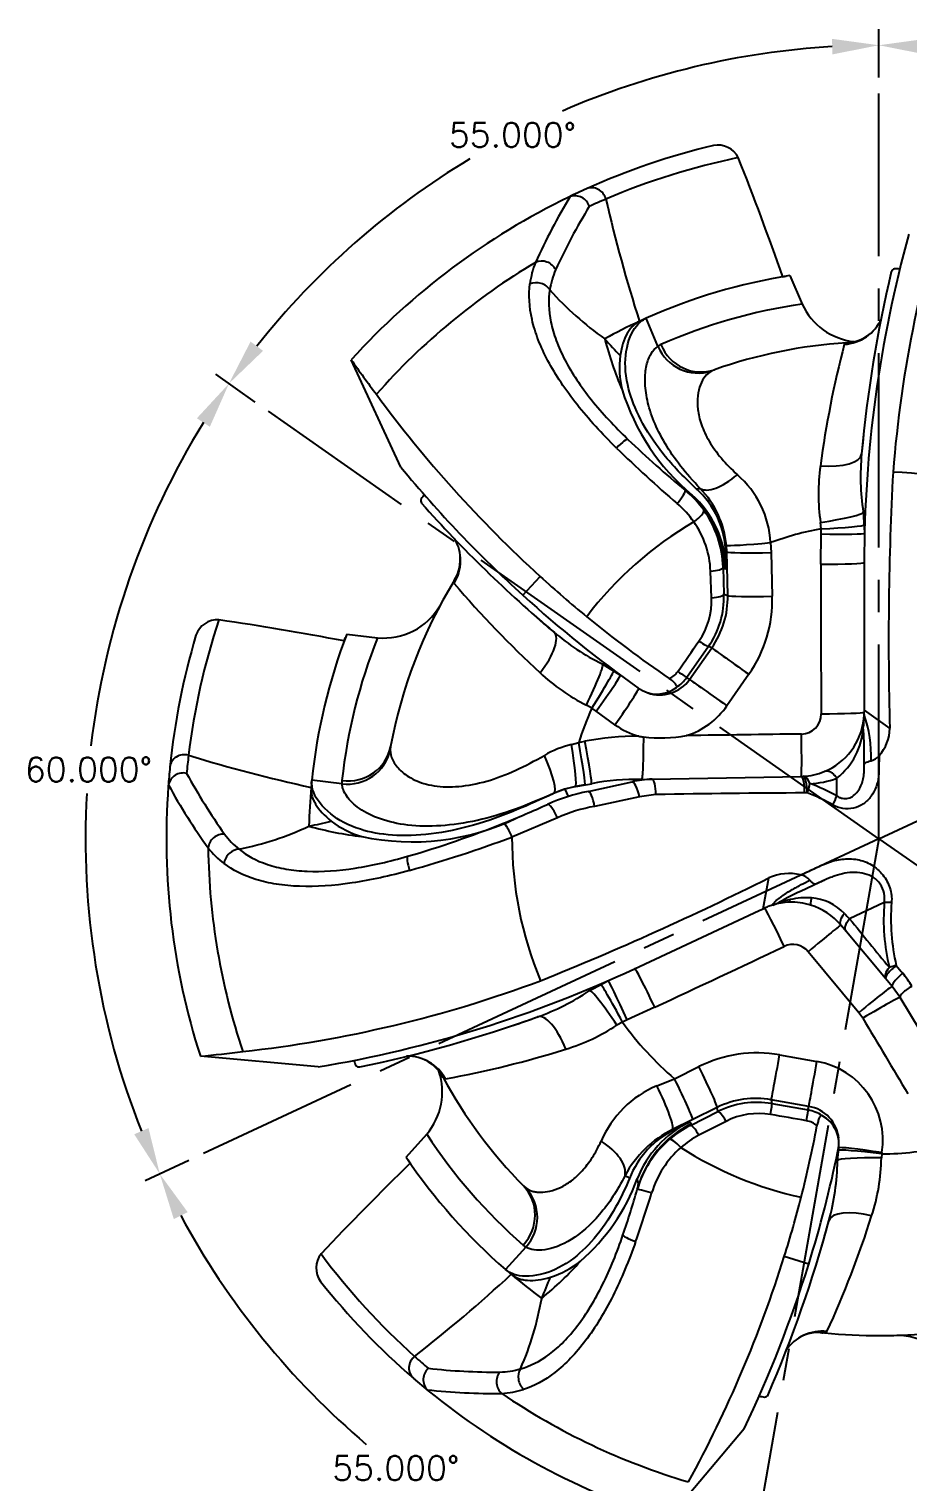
# Model space of a CAD drawing. Header units: inches. Extents: x -34 to 55.4, y 0 to 22.
# Drawn here: x 25.87 to 29.26, y 3.1 to 8.71 of the extents above; entities that cross this region are included whole.
import ezdxf

# ---------------------------------------------------------------- set-up
doc = ezdxf.new("R2010")
doc.units = ezdxf.units.IN
doc.header["$MEASUREMENT"] = 0
doc.header["$PDMODE"] = 35
doc.linetypes.add('CENTER2', pattern=[1.125, 0.75, -0.125, 0.125, -0.125])
doc.layers.get('Defpoints').update_dxf_attribs({"color": 10})
doc.layers.add('CLine', color=5, linetype='CENTER2')
doc.layers.add('Dims', color=4, linetype='Continuous')
doc.styles.add('RomanS', font='romans')
doc.dimstyles.new('Copy of Standard', dxfattribs={"dimtxt": 0.094, "dimasz": 0.18, "dimexe": 0.0625, "dimexo": 0.0625, "dimgap": 0.045, "dimtad": 0, "dimtih": 1, "dimtoh": 1, "dimdec": 4, "dimzin": 4, "dimdsep": 46, "dimtxsty": 'RomanS', "dimcen": 0.09, "dimadec": 3, "dimazin": 1, "dimtfac": 1, "dimtdec": 4, "dimtofl": 0, "dimtmove": 0, "dimatfit": 1, "dimfxl": 1, "dimtolj": 1, "dimtzin": 0, "dimarcsym": 0})

# ---------------------------------------------------------------- blocks, each defined once
blk = doc.blocks.new('*D35')
at = {"layer": 'Defpoints', "color": 0, "transparency": 16777216}
for p in [(28.1858, 8.4897), (29.1496, 8.4584), (26.7927, 7.2315), (29.1496, 5.5813), (29.1496, 5.5813)]:
    blk.add_point(p, dxfattribs=at)
at = {"layer": 'Dims', "color": 0, "lineweight": -2, "transparency": 16777216}
for p, q in [((29.1496, 8.5209), (29.1496, 8.7077)), ((26.7415, 7.2674), (26.5885, 7.3745))]:
    blk.add_line(p, q, dxfattribs=at)
for start, end in [(93.3665, 113.5033), (121.0204, 141.6335)]:
    blk.add_arc((29.1496, 5.5813), 3.064, start, end, dxfattribs=at)
at = {"layer": 'Dims', "color": 0, "transparency": 16777216}
for points in [[(28.9688, 8.6699), (28.9705, 8.6099), (29.1496, 8.6452)], [(26.7713, 7.4651), (26.7232, 7.5009), (26.6397, 7.3387)]]:
    blk.add_solid(points, dxfattribs=at)
at = {"layer": 'Dims', "color": 0, "transparency": 16777216, "insert": (27.7348, 8.299), "char_height": 0.094, "attachment_point": 5, "style": 'RomanS'}
blk.add_mtext('\\A1;55.000°', dxfattribs=at)
blk = doc.blocks.new('*D36')
at = {"layer": 'Defpoints', "color": 0, "transparency": 16777216}
for p in [(26.7927, 7.2315), (26.19, 6.3743), (29.1496, 5.5813), (26.5419, 4.3653)]:
    blk.add_point(p, dxfattribs=at)
at = {"layer": 'Dims', "color": 0, "lineweight": -2, "transparency": 16777216}
for p, q in [((26.7415, 7.2674), (26.5885, 7.3745)), ((26.4853, 4.3389), (26.316, 4.26))]:
    blk.add_line(p, q, dxfattribs=at)
for start, end in [(148.3665, 173.2705), (176.725, 201.6335)]:
    blk.add_arc((29.1496, 5.5813), 3.064, start, end, dxfattribs=at)
at = {"layer": 'Dims', "color": 0, "transparency": 16777216}
for points in [[(26.5158, 7.2047), (26.5659, 7.1718), (26.6397, 7.3387)], [(26.329, 4.4636), (26.2739, 4.4398), (26.3727, 4.2864)]]:
    blk.add_solid(points, dxfattribs=at)
at = {"layer": 'Dims', "color": 0, "transparency": 16777216, "insert": (26.0973, 5.8483), "char_height": 0.094, "attachment_point": 5, "style": 'RomanS'}
blk.add_mtext('\\A1;60.000°', dxfattribs=at)
blk = doc.blocks.new('*D37')
at = {"layer": 'Defpoints', "color": 0, "transparency": 16777216}
for p in [(29.1496, 5.5813), (26.5419, 4.3653), (26.9209, 3.4786), (28.6499, 2.7478)]:
    blk.add_point(p, dxfattribs=at)
at = {"layer": 'Dims', "color": 0, "lineweight": -2, "transparency": 16777216}
for p, q in [((26.4853, 4.3389), (26.316, 4.26)), ((28.6391, 2.6862), (28.6067, 2.5023))]:
    blk.add_line(p, q, dxfattribs=at)
for start, end in [(208.3665, 229.7584), (235.4246, 256.6335)]:
    blk.add_arc((29.1496, 5.5813), 3.064, start, end, dxfattribs=at)
at = {"layer": 'Dims', "color": 0, "transparency": 16777216}
for points in [[(26.4267, 4.1121), (26.4803, 4.139), (26.3727, 4.2864)], [(28.4473, 2.6297), (28.4352, 2.5709), (28.6175, 2.5639)]]:
    blk.add_solid(points, dxfattribs=at)
at = {"layer": 'Dims', "color": 0, "transparency": 16777216, "insert": (27.2843, 3.1505), "char_height": 0.094, "attachment_point": 5, "style": 'RomanS'}
blk.add_mtext('\\A1;55.000°', dxfattribs=at)
blk = doc.blocks.new('*D38')
at = {"layer": 'Defpoints', "color": 0, "transparency": 16777216}
for p in [(29.1496, 5.5813), (31.5064, 3.931), (28.6499, 2.7478), (29.7691, 2.5806)]:
    blk.add_point(p, dxfattribs=at)
at = {"layer": 'Dims', "color": 0, "lineweight": -2, "transparency": 16777216}
for p, q in [((31.5576, 3.8951), (31.7106, 3.788)), ((28.6391, 2.6862), (28.6067, 2.5023))]:
    blk.add_line(p, q, dxfattribs=at)
for start, end in [(296.6385, 321.6335), (263.3665, 287.4639)]:
    blk.add_arc((29.1496, 5.5813), 3.064, start, end, dxfattribs=at)
at = {"layer": 'Dims', "color": 0, "transparency": 16777216}
for points in [[(31.5278, 3.6974), (31.5759, 3.6616), (31.6594, 3.8238)], [(28.7913, 2.5081), (28.8, 2.5675), (28.6175, 2.5639)]]:
    blk.add_solid(points, dxfattribs=at)
at = {"layer": 'Dims', "color": 0, "transparency": 16777216, "insert": (30.3221, 2.7505), "char_height": 0.094, "attachment_point": 5, "style": 'RomanS'}
blk.add_mtext('\\A1;65.000°', dxfattribs=at)
blk = doc.blocks.new('*D39')
at = {"layer": 'Defpoints', "color": 0, "transparency": 16777216}
for p in [(31.7572, 6.7972), (29.1496, 5.5813), (32.1091, 4.7883), (31.5064, 3.931)]:
    blk.add_point(p, dxfattribs=at)
at = {"layer": 'Dims', "color": 0, "lineweight": -2, "transparency": 16777216}
for p, q in [((31.8138, 6.8236), (31.9831, 6.9026)), ((31.5576, 3.8951), (31.7106, 3.788))]:
    blk.add_line(p, q, dxfattribs=at)
for start, end in [(356.725, 21.6335), (328.3665, 353.2705)]:
    blk.add_arc((29.1496, 5.5813), 3.064, start, end, dxfattribs=at)
at = {"layer": 'Dims', "color": 0, "transparency": 16777216}
for points in [[(31.9701, 6.699), (32.0252, 6.7227), (31.9264, 6.8761)], [(31.7833, 3.9578), (31.7332, 3.9907), (31.6594, 3.8238)]]:
    blk.add_solid(points, dxfattribs=at)
at = {"layer": 'Dims', "color": 0, "transparency": 16777216, "insert": (32.2018, 5.3142), "char_height": 0.094, "attachment_point": 5, "style": 'RomanS'}
blk.add_mtext('\\A1;60.000°', dxfattribs=at)
blk = doc.blocks.new('*D40')
at = {"layer": 'Defpoints', "color": 0, "transparency": 16777216}
for p in [(29.1496, 8.5149), (31.2522, 7.8099), (31.7572, 6.7972), (29.1496, 5.5813)]:
    blk.add_point(p, dxfattribs=at)
at = {"layer": 'Dims', "color": 0, "lineweight": -2, "transparency": 16777216}
for p, q in [((29.1496, 8.5774), (29.1496, 8.7077)), ((31.8138, 6.8236), (31.9831, 6.9026))]:
    blk.add_line(p, q, dxfattribs=at)
for start, end in [(60.8583, 86.6335), (28.3665, 54.426)]:
    blk.add_arc((29.1496, 5.5813), 3.064, start, end, dxfattribs=at)
at = {"layer": 'Dims', "color": 0, "transparency": 16777216}
for points in [[(29.3286, 8.6099), (29.3304, 8.6699), (29.1496, 8.6452)], [(31.8724, 7.0504), (31.8188, 7.0235), (31.9264, 6.8761)]]:
    blk.add_solid(points, dxfattribs=at)
at = {"layer": 'Dims', "color": 0, "transparency": 16777216, "insert": (30.7958, 8.1654), "char_height": 0.094, "attachment_point": 5, "style": 'RomanS'}
blk.add_mtext('\\A1;65.000°', dxfattribs=at)

msp = doc.modelspace()

# ---------------------------------------------------------------- linework, layer by layer
at = {"color": 7, "linetype": 'Continuous'}
for p, q in [((27.95779, 8.06119), (27.95276, 8.05906)), ((28.77835, 7.75109), (28.79229, 7.75338)), ((28.8062, 7.75567), (28.85369, 7.64567)), ((29.23048, 7.78112), (29.23048, 7.78112)), ((28.25061, 7.5907), (28.22493, 7.57901)), ((28.29629, 7.48288), (28.25061, 7.5907)), ((28.29631, 7.48285), (28.29629, 7.48288)), ((29.01633, 7.49006), (29.02467, 7.49632)), ((27.30394, 7.01535), (27.11196, 7.43058)), ((28.51444, 7.39225), (28.50342, 7.38726)), ((29.08285, 7.06573), (29.08314, 7.06718)), ((27.39395, 6.90934), (27.39395, 6.90934)), ((28.41042, 6.91962), (28.42792, 6.90955)), ((28.92632, 6.77797), (28.92432, 6.80247)), ((29.08931, 6.84108), (29.08944, 6.84358)), ((29.08944, 6.84358), (29.09453, 6.76401)), ((28.9253, 6.64084), (28.92656, 6.75831)), ((28.92656, 6.75831), (28.92632, 6.77797)), ((29.09453, 6.76401), (29.09447, 6.76151)), ((28.56229, 6.68899), (28.55855, 6.68358)), ((28.55855, 6.68358), (28.55986, 6.62166)), ((28.56229, 6.68899), (28.56079, 6.71487)), ((28.56591, 6.52061), (28.56229, 6.68899)), ((28.73171, 6.72465), (28.73408, 6.68595)), ((28.73408, 6.68595), (28.73807, 6.51773)), ((28.54813, 6.62851), (28.55133, 6.52503)), ((28.55986, 6.62166), (28.55458, 6.6232)), ((29.09311, 6.64807), (29.09311, 6.12954)), ((27.50954, 6.56697), (27.5092, 6.5774)), ((27.775, 6.52108), (27.84141, 6.59419)), ((28.50327, 6.51173), (28.49951, 6.61485)), ((28.55133, 6.52503), (28.56591, 6.52061)), ((27.08483, 6.3447), (27.08981, 6.35792)), ((27.09478, 6.37111), (27.21379, 6.35724)), ((27.89508, 6.37825), (27.89409, 6.3793)), ((28.49116, 6.32284), (28.40816, 6.20395)), ((28.41872, 6.19644), (28.50446, 6.31881)), ((28.50446, 6.31881), (28.49116, 6.32284)), ((28.08104, 6.25606), (28.14914, 6.21458)), ((28.08302, 6.25451), (28.08104, 6.25606)), ((28.14914, 6.21458), (28.15115, 6.2131)), ((28.64767, 6.21595), (28.56291, 6.09451)), ((29.09311, 6.12954), (29.0927, 6.07717)), ((28.04123, 6.0848), (28.02001, 6.09722)), ((28.05747, 6.07372), (28.04123, 6.0848)), ((28.13061, 6.02102), (28.05747, 6.07372)), ((29.09168, 6.04362), (29.0929, 6.06009)), ((29.0927, 6.07717), (29.19173, 6.00732)), ((29.09291, 6.06024), (29.0929, 6.06009)), ((29.19173, 6.00732), (29.19173, 6.00787)), ((27.96216, 5.94535), (27.99033, 5.95292)), ((27.99033, 5.95292), (28.01414, 5.95739)), ((27.26364, 5.93673), (27.26244, 5.92469)), ((29.09311, 5.85399), (29.09311, 5.90021)), ((26.40599, 5.78913), (26.40532, 5.7837)), ((26.9585, 5.79343), (26.95714, 5.77938)), ((27.07608, 5.79312), (26.95986, 5.80747)), ((27.07611, 5.79312), (27.07608, 5.79312)), ((27.9792, 5.78244), (27.93699, 5.77238)), ((28.01414, 5.78867), (27.97826, 5.78228)), ((27.97826, 5.78228), (27.9792, 5.78244)), ((28.02698, 5.76329), (28.19672, 5.8005)), ((28.23325, 5.81001), (28.27327, 5.81079)), ((28.27327, 5.81079), (28.84955, 5.82192)), ((28.84955, 5.82192), (28.85793, 5.82222)), ((28.98728, 5.81455), (28.98723, 5.81453)), ((28.98728, 5.74657), (28.98728, 5.81436)), ((27.93699, 5.77238), (27.89329, 5.75556)), ((27.93699, 5.77238), (27.95008, 5.74429)), ((28.22496, 5.74326), (28.05181, 5.70614)), ((28.28869, 5.75152), (28.22496, 5.74326)), ((28.87324, 5.75799), (28.86308, 5.75782)), ((28.98727, 5.7465), (28.98728, 5.74649)), ((27.90805, 5.6615), (27.7328, 5.58748)), ((28.70337, 5.31088), (28.72479, 5.42974)), ((28.72479, 5.42974), (28.72418, 5.42945)), ((28.94534, 5.42375), (28.84681, 5.37781)), ((29.17074, 5.33454), (29.03676, 5.27207)), ((29.17079, 5.33456), (29.17079, 5.33457)), ((28.20655, 5.07925), (28.68702, 5.3033)), ((28.68702, 5.3033), (28.70337, 5.31088)), ((28.70337, 5.31088), (28.70765, 5.31285)), ((28.73956, 5.32517), (28.73934, 5.3251)), ((29.02435, 5.22155), (29.00267, 5.24738)), ((29.17589, 5.04095), (29.02435, 5.22155)), ((29.07243, 4.90915), (28.87687, 5.1448)), ((28.03091, 4.9933), (28.10088, 5.03154)), ((28.03323, 4.99424), (28.03091, 4.9933)), ((28.10088, 5.03154), (28.10316, 5.03254)), ((29.20131, 5.01066), (29.17589, 5.04095)), ((29.23184, 4.96794), (29.20131, 5.01066)), ((29.38892, 4.70761), (29.23184, 4.96794)), ((27.8321, 4.89335), (27.8307, 4.89302)), ((28.17703, 4.88171), (28.15931, 4.87319)), ((28.28402, 4.93022), (28.17703, 4.88171)), ((29.08751, 4.88781), (29.07243, 4.90915)), ((28.15931, 4.87319), (28.13795, 4.86102)), ((26.98479, 4.69996), (26.5292, 4.74131)), ((27.1216, 4.7249), (27.1216, 4.7249)), ((28.76645, 4.74656), (28.91054, 4.72133)), ((27.4759, 4.65382), (27.4667, 4.65874)), ((28.3604, 4.65434), (28.45468, 4.70108)), ((28.29237, 4.62701), (28.3604, 4.65434)), ((28.73398, 4.57319), (28.73613, 4.55816)), ((28.87917, 4.54755), (28.73398, 4.57319)), ((28.73613, 4.55816), (28.87626, 4.53364)), ((28.43064, 4.49702), (28.35237, 4.45859)), ((28.42195, 4.47408), (28.52746, 4.52729)), ((28.52512, 4.54358), (28.43064, 4.49702)), ((28.55941, 4.48958), (28.45454, 4.43601)), ((28.52746, 4.52729), (28.52512, 4.54358)), ((27.32398, 4.35113), (27.4036, 4.44065)), ((28.99374, 4.38512), (28.99418, 4.38731)), ((27.3399, 4.32783), (27.33193, 4.33949)), ((28.99027, 4.33955), (28.98971, 4.33699)), ((29.16078, 4.36396), (29.15949, 4.34859)), ((29.16147, 4.36893), (29.16078, 4.36396)), ((27.77665, 4.2403), (27.78583, 4.23242)), ((28.9574, 4.1075), (28.95687, 4.10616)), ((27.78671, 4.00429), (27.70829, 3.91732)), ((27.78673, 4.00431), (27.78671, 4.00429)), ((28.8787, 3.93831), (28.78438, 3.96759)), ((27.70829, 3.91732), (27.72974, 3.89898)), ((28.9493, 3.67832), (28.93999, 3.67361)), ((27.4097, 3.44943), (27.35256, 3.49737)), ((27.40563, 3.45309), (27.4097, 3.44943)), ((28.68785, 3.42887), (28.68786, 3.42887)), ((28.62981, 3.30249), (28.33462, 2.95301))]:
    msp.add_line(p, q, dxfattribs=at)
for centre, radius, start, end in [((29.14955, 5.58126), 2.75169, 103.41859, 114.22792), ((28.52851, 8.17194), 0.08766, 26.59051, 101.53109), ((29.14955, 5.58123), 2.68535, 101.65852, 113.11307), ((17.77873, 3.91408), 11.64965, 19.230351, 21.645364), ((33.98715, 6.61684), 4.79779, 161.29963, 175.45572), ((29.14951, 5.58136), 2.75158, 114.22789, 115.78092), ((29.14955, 5.58126), 2.75169, 115.78089, 137.77308), ((30.02706, 6.80617), 2.42012, 148.76293, 155.58441), ((27.97541, 8.00535), 0.05856, 17.21932, 107.51361), ((29.15004, 5.58032), 2.68638, 113.11504, 114.6095), ((33.77275, 9.35486), 5.82511, 192.934022, 197.749771), ((30.03372, 6.80121), 2.34553, 148.61619, 155.37716), ((33.83448, 6.64807), 4.74137, 164.49353, 180), ((29.14955, 5.58126), 2.59048, 120.79345, 138.51576), ((28.12627, 7.68473), 0.32647, 158.0936, 173.18338), ((28.17931, 7.656), 0.30363, 156.21499, 171.55708), ((29.14955, 5.58126), 2.20135, 98.97334, 114.10177), ((29.14955, 5.58126), 2.20135, 99.70791, 99.81556), ((34.04047, 6.62007), 4.97745, 166.63337, 174.84637), ((29.21265, 7.76659), 0.01537, 98.9768, 164.26187), ((29.14955, 5.58126), 2.20135, 87.8933, 88.42004), ((28.79995, 8.5198), 1.23261, 221.65319, 234.89261), ((29.14958, 5.58119), 2.08558, 98.15631, 113.80648), ((29.08151, 7.74951), 0.25037, 204.50139, 263.60605), ((29.14955, 5.58126), 2.20135, 114.83634, 118.73995), ((28.2497, 7.53382), 0.05139, 103.31715, 113.83323), ((29.14955, 5.58126), 2.20135, 114.21557, 114.28465), ((29.0157, 7.65479), 0.15907, 273.42995, 309.70532), ((29.56039, 8.80474), 1.95744, 221.35446, 223.93637), ((28.33532, 7.42693), 0.06821, 113.85326, 124.89562), ((28.45195, 7.54791), 0.16869, 202.68729, 287.76578), ((29.14955, 5.58126), 1.91913, 93.73099, 109.32574), ((32.70827, 6.52054), 3.81712, 165.28602, 172.47446), ((29.06281, 7.06009), 0.43938, 92.36725, 94.39812), ((31.00001, 10.15586), 4.74806, 215.02799, 217.01777), ((28.51058, 7.40056), 0.36269, 172.71485, 193.67118), ((31.09119, 10.1538), 4.81995, 216.34566, 227.60518), ((28.96954, 7.56245), 0.84831, 196.97059, 230.32195), ((33.42772, 6.66971), 4.36288, 173.42478, 174.79215), ((31.57453, 10.60376), 4.91591, 225.62681, 229.32681), ((30.96284, 10.03082), 4.02423, 226.2631, 230.47656), ((30.96284, 10.03082), 4.74137, 219.49353, 227.75172), ((29.67854, 6.91249), 0.7622, 171.85648, 188.29896), ((29.97881, 6.98052), 0.89985, 174.47413, 188.75386), ((28.35657, 6.70339), 0.37574, 3.24432, 48.97734), ((41.70486, 6.34176), 12.51758, 176.999615, 181.528504), ((29.14955, 5.58126), 1.41677, 64.74865, 87.77989), ((29.14955, 5.58126), 2.20135, 142.8933, 143.42001), ((30.96284, 10.03082), 4.02423, 230.47656, 230.63471), ((28.14619, 6.61669), 0.40181, 35.45941, 50.48623), ((28.16033, 6.61273), 0.39962, 1.27966, 47.9644), ((28.44586, 7.03578), 0.103, 269.24664, 277.91913), ((28.21178, 6.6756), 0.34686, 1.31768, 47.85865), ((28.19164, 6.67761), 0.37103, 5.76445, 43.66215), ((27.39562, 6.8864), 0.01536, 153.96506, 219.26732), ((31.10658, 10.18623), 4.98125, 221.63645, 229.84048), ((28.11802, 6.58187), 0.38721, 35.10106, 49.28002), ((28.1464, 6.61621), 0.40192, 1.75446, 35.53329), ((29.14955, 5.58126), 1.41677, 120.29765, 142.77491), ((28.15067, 6.60172), 0.34909, 2.15563, 35.51778), ((29.14955, 5.58126), 1.21735, 100.56658, 110.07458), ((27.37429, 6.66093), 0.15902, 328.42438, 6.78705), ((31.35761, 10.03988), 4.41935, 230.52635, 230.63471), ((192.73964, 6.79684), 163.81441, 180.0545605, 180.256484), ((29.14955, 5.58126), 1.91913, 148.73097, 169.32574), ((30.4235, 9.03726), 3.82014, 220.2894, 227.46809), ((27.81579, 6.40222), 0.35459, 147.47376, 149.51576), ((30.92081, 9.96926), 4.56879, 227.62273, 230.60918), ((30.96284, 10.03082), 4.74137, 227.75172, 234.63849), ((28.22767, 6.50089), 0.27581, 325.43106, 2.25353), ((28.21549, 6.51493), 0.33599, 325.13127, 1.72261), ((28.22698, 6.51356), 0.339, 324.93669, 1.19127), ((28.23154, 6.50504), 0.50669, 325.21247, 1.43552), ((27.23778, 6.60646), 0.25037, 264.50139, 329.72063), ((29.14958, 5.58124), 2.68535, 161.65852, 173.11307), ((26.59544, 6.33876), 0.08766, 86.59051, 161.53109), ((24.90796, -5.09975), 11.64965, 79.230351, 81.645364), ((30.71412, 9.71249), 4.36625, 228.45061, 229.78604), ((31.04715, 10.14513), 4.78491, 230.77656, 235.54831), ((29.14955, 5.58126), 2.75169, 163.41859, 174.22792), ((29.14955, 5.58126), 2.20135, 158.97334, 174.10177), ((29.14963, 5.58124), 2.08558, 158.15631, 173.80648), ((29.14955, 5.58126), 2.20135, 159.70791, 159.81556), ((28.47898, 7.06312), 0.89983, 229.45886, 243.75389), ((-8.93805, 32.2401), 45.48419, 325.116052, 325.296185), ((28.36248, 6.77811), 0.76217, 226.83522, 243.29869), ((28.30315, 6.27725), 0.14102, 250.82434, 325.0393), ((28.3062, 6.27373), 0.08169, 294.64712, 325.07558), ((28.29318, 6.28439), 0.14032, 302.24135, 325.02287), ((31.07836, 9.94993), 4.60026, 234.5181, 234.67947), ((28.29244, 6.2618), 0.12228, 232.99651, 308.19064), ((30.96284, 10.03082), 4.74137, 234.63849, 234.68103), ((29.14955, 5.58126), 1.21735, 155.56658, 162.22363), ((28.31264, 6.26969), 0.30548, 287.97652, 325.00899), ((28.84964, 6.06252), 0.07724, 270.76752, 0.74633), ((29.20496, 6.07643), 0.11226, 179.62476, 183.33946), ((28.97423, 6.06486), 0.11877, 357.77119, 2.4268), ((28.61959, 5.89708), 0.50059, 358.29604, 19.00339), ((28.31058, 6.27581), 0.31194, 234.76235, 253.5199), ((28.84475, 6.07023), 0.24836, 292.17259, 353.84804), ((28.81793, 6.02768), 0.27221, 308.46994, 356.73045), ((29.50897, 6.00158), 0.41941, 174.24709, 178.55496), ((27.534, 5.90875), 1.55914, 359.68621, 3.80265), ((29.03447, 6.008), 0.15726, 317.6491, 359.74947), ((28.2164, 4.90772), 1.06898, 89.695, 100.9069), ((28.35108, 6.85129), 0.88407, 261.61025, 262.79224), ((28.30564, 6.58429), 0.61358, 263.87397, 279.50106), ((30.35688, -118.39663), 124.39103, 90.6937911, 90.8982062), ((29.15061, 5.58121), 2.68638, 173.11504, 174.6095), ((28.19312, 11.47186), 5.82511, 252.934022, 257.749771), ((27.09758, 5.96044), 0.16869, 262.68729, 347.76578), ((28.07094, 5.52912), 0.43021, 104.64579, 119.63967), ((29.10585, 5.93773), 0.0573, 284.26084, 321.50064), ((29.14945, 5.58127), 2.75158, 174.22789, 175.78092), ((26.46316, 5.77647), 0.05856, 77.21932, 167.51361), ((28.84475, 6.07023), 0.24836, 273.0421, 292.17258), ((29.14955, 5.58126), 2.75169, 175.78089, 197.77308), ((28.52751, 6.95366), 2.42012, 208.76293, 215.58441), ((28.53513, 6.95694), 2.34553, 208.61619, 215.37716), ((29.14955, 5.58126), 2.20135, 174.83634, 178.73995), ((19.9357, 6.47239), 7.05554, 354.469013, 354.579042), ((29.14955, 5.58126), 2.20135, 174.23198, 174.4827), ((27.14403, 5.79895), 0.06821, 173.85326, 184.89562), ((28.03533, 5.44823), 0.33889, 99.69451, 114.37177), ((27.52273, 8.44028), 2.69675, 279.74503, 281.04799), ((28.21258, 4.90716), 0.90309, 88.68872, 101.04817), ((28.27969, 5.47309), 0.33776, 91.08921, 104.21961), ((28.87037, 6.13107), 0.3376, 272.18209, 290.2595), ((28.65236, 5.14591), 0.68772, 60.85616, 70.38427), ((28.98695, 5.81436), 0.000323, 359.25441, 31.48933), ((28.15072, 5.09735), 0.67734, 100.52643, 114.4766), ((27.94495, 5.67456), 0.09607, 120.99429, 122.52977), ((28.99544, -32.46912), 38.22717, 90.198388, 91.059352), ((28.64653, 5.15212), 0.64689, 59.83595, 69.48473), ((28.81286, 5.80345), 0.18347, 329.89143, 341.91513), ((28.98705, 5.74656), 0.000226, 343.59317, 0.44115), ((26.20307, 9.37568), 4.02345, 291.79965, 294.47686), ((28.16273, 5.09518), 0.62095, 100.28955, 114.21317), ((26.42991, 6.74777), 1.23261, 281.65319, 294.89261), ((26.56336, 7.5488), 1.95744, 281.35446, 283.93637), ((27.25451, 5.93754), 0.36269, 232.71485, 253.67118), ((27.34709, 6.49884), 0.92993, 257.9241, 295.81094), ((26.20276, 9.37639), 4.02423, 286.2631, 291.7999), ((26.86766, 5.77838), 0.30363, 216.21499, 231.55708), ((25.99672, 10.24329), 4.96896, 285.64379, 290.44965), ((29.14955, 5.58126), 1.41677, 179.74865, 202.78007), ((29.14955, 5.58126), 2.59048, 180.79345, 198.50354), ((26.81626, 5.7468), 0.32647, 218.0936, 233.18338), ((28.8027, 5.2612), 0.18567, 76.04086, 114.80987), ((23.32854, 16.23263), 12.07566, 291.954609, 296.5398), ((28.83718, 5.38009), 0.06217, 41.80868, 80.45195), ((28.81224, 5.08887), 0.24722, 91.67561, 107.09445), ((28.66049, 5.56638), 0.25384, 288.15054, 294.65405), ((29.16579, 4.67094), 0.77551, 114.2876, 121.00013), ((28.89328, 4.93076), 0.42434, 101.67429, 107.40074), ((28.81232, 5.08703), 0.24907, 72.74884, 91.68376), ((28.87192, 5.04934), 0.3039, 86.74538, 102.25612), ((28.87413, 5.15767), 0.19567, 43.29969, 85.5891), ((29.95806, 5.26965), 0.78999, 175.28781, 193.62699), ((29.17081, 5.33439), 0.000171, 95.48905, 115.58814), ((29.18488, 5.14607), 0.18901, 85.77394, 94.27287), ((29.98329, 5.27165), 0.787, 175.41462, 193.21811), ((28.81107, 5.0933), 0.24269, 111.67807, 115.22235), ((28.81242, 5.08774), 0.24836, 107.11402, 111.49516), ((28.81242, 5.08774), 0.24836, 40, 72.72152), ((30.25929, 6.54059), 1.76175, 225.13742, 226.05757), ((63.48447, 33.17139), 44.32853, 219.004127, 219.318418), ((-44.66693, 160.96414), 172.24524, 295.0576225, 295.2413169), ((28.81743, 5.09497), 0.07756, 39.97491, 115.6149), ((26.20276, 9.37639), 4.74137, 279.49353, 295), ((52.17309, 23.84993), 29.64535, 219.253637, 219.329488), ((28.92931, 4.80513), 0.40424, 30.67505, 39.32993), ((26.16646, 9.52848), 4.79832, 276.29989, 290.45444), ((27.53094, 5.74145), 0.89983, 289.45886, 303.75389), ((26.14005, 9.57858), 4.98125, 281.63645, 289.84048), ((26.35409, 9.00183), 4.36625, 288.45061, 289.78604), ((160.05802, 83.0413), 152.51636, 210.8256202, 210.9533123), ((27.71951, 5.49806), 0.76217, 286.83522, 303.29869), ((29.14955, 5.58126), 1.21735, 215.56658, 229.59004), ((26.05162, 9.89147), 5.17225, 275.29787, 277.12313), ((29.14955, 5.58126), 2.20135, 202.8933, 203.42001), ((27.32687, 4.58364), 0.15907, 28.42988, 64.70689), ((26.79354, 8.41253), 3.82014, 280.2894, 287.46809), ((28.68002, 4.24779), 0.5062, 80.16925, 116.43336), ((28.85556, 4.41664), 0.30961, 351.13457, 79.77163), ((27.1423, 4.71488), 0.01536, 213.96506, 279.26732), ((27.21321, 4.60325), 0.25037, 319.50139, 18.60656), ((27.7717, 4.83667), 0.35458, 207.47375, 209.51583), ((29.14955, 5.58126), 1.91913, 208.73097, 224.32574), ((28.44865, 4.25405), 0.40438, 112.73502, 156.88171), ((28.67477, 4.23938), 0.33902, 79.94248, 116.19484), ((28.67848, 4.22718), 0.33597, 80.1195, 116.71306), ((24.37504, 5.48307), 4.60026, 348.08937, 348.26632), ((28.85478, 4.40865), 0.14102, 6.30873, 80.03879), ((28.68553, 4.24427), 0.27583, 80.36976, 117.20898), ((19.7398, -47.82345), 53.10644, 80.100271, 80.251836), ((28.85594, 4.4115), 0.08197, 48.07329, 80.05709), ((28.85194, 4.39544), 0.14032, 56.17989, 80.02074), ((28.87267, 4.40373), 0.12255, 346.5285, 62.08446), ((29.14961, 5.58131), 2.08558, 213.15631, 228.80648), ((28.54256, 4.08055), 0.42318, 116.70627, 151.85599), ((28.52303, 4.13445), 0.36273, 116.36409, 158.17872), ((28.60091, 4.11609), 0.41348, 116.34642, 158.53811), ((28.60102, 4.11778), 0.39877, 116.68251, 130.87008), ((28.36935, 4.3225), 0.13715, 93.09093, 97.10925), ((28.61134, 4.12884), 0.34488, 117.04314, 131.09923), ((24.17551, 5.69814), 4.41935, 343.92011, 343.98507), ((24.37815, 5.3333), 4.61358, 345.73689, 349.24667), ((28.60259, 4.11498), 0.40191, 130.77834, 163.81947), ((28.64564, 4.09748), 0.39109, 131.86614, 162.77566), ((29.14955, 5.58126), 1.41677, 237.32276, 257.77344), ((29.32849, 4.33292), 0.3388, 171.13552, 179.31026), ((24.35055, 5.34419), 4.74137, 348.20726, 348.24323), ((28.85417, 4.40688), 0.14125, 348.24304, 351.13977), ((29.14955, 5.58126), 1.21735, 270.52841, 282.22363), ((35.46605, -4.01962), 11.64965, 134.230351, 136.645364), ((29.14955, 5.58126), 2.20135, 213.97334, 229.10177), ((29.14955, 5.58126), 2.20135, 214.70791, 214.81556), ((24.35055, 5.34419), 4.74137, 342.75172, 348.20726), ((28.08907, 4.34739), 0.9007, 344.46495, 359.33871), ((28.40202, 4.36126), 0.75758, 341.78927, 359.0416), ((27.49867, 4.52794), 0.76328, 310.79658, 340.03928), ((28.13814, 4.21316), 0.07394, 49.37104, 64.98412), ((28.17932, 4.24781), 0.04165, 340.56773, 28.02251), ((27.66198, 4.11787), 0.16869, 317.68729, 42.76578), ((24.35083, 5.3441), 4.02394, 341.263, 343.8819), ((23.61794, 5.64143), 4.86833, 340.61708, 342.94117), ((24.35055, 5.34419), 4.02423, 343.8818, 343.98507), ((24.42414, 5.33139), 4.56855, 342.63138, 345.61797), ((24.14896, 5.40879), 4.98125, 336.63645, 344.84048), ((24.74418, 5.25331), 4.36625, 343.45061, 344.78604), ((25.47896, 5.27528), 3.82014, 335.2894, 342.46809), ((27.82092, 4.06329), 0.06821, 228.85326, 239.89562), ((27.06407, 3.92354), 0.08766, 141.59051, 216.53109), ((29.14958, 5.58127), 2.68535, 216.65852, 228.11307), ((27.77075, 4.23328), 0.36269, 287.71485, 308.67118), ((24.18485, 5.40855), 4.81996, 331.34566, 342.60516), ((24.35055, 5.34419), 4.74137, 334.49353, 342.75172), ((29.14955, 5.58126), 2.75169, 218.41859, 229.22792), ((23.77567, 8.1765), 5.82511, 307.934022, 312.749771), ((29.14955, 5.58126), 2.20135, 229.20258, 229.28465), ((29.14955, 5.58126), 2.20135, 229.83634, 233.73995), ((26.05446, 4.59131), 1.95744, 336.35446, 338.93637), ((26.63408, 4.02254), 1.23261, 336.65319, 349.89261), ((29.14955, 5.58126), 1.91913, 263.73097, 289.32574), ((28.92131, 3.51599), 0.15907, 83.42988, 119.70689), ((28.96918, 4.02551), 0.35458, 262.47375, 264.51583), ((29.2176, 3.41301), 0.25037, 24.50139, 89.72063), ((29.1502, 5.5821), 2.68638, 228.11504, 229.6095), ((27.4488, 3.49266), 0.05856, 132.21932, 222.51361), ((27.67024, 5.86701), 2.34553, 263.61619, 270.37716), ((27.67924, 3.8251), 0.30363, 271.21499, 286.55708), ((27.66856, 5.85888), 2.42012, 263.76293, 270.58441), ((29.14955, 5.58126), 2.75169, 230.78089, 252.77308), ((27.67563, 3.76489), 0.32647, 273.0936, 288.18338), ((29.14955, 5.58126), 2.59048, 235.79345, 253.51576), ((29.14955, 5.58126), 2.20135, 257.8933, 258.42001), ((28.70794, 3.44008), 0.01536, 268.96506, 334.26732)]:
    msp.add_arc(centre, radius, start, end, dxfattribs=at)
for centre, major_axis, ratio, start_param, end_param in [((28.04351, 8.03911), (0.02316, -0.05147), 0.941568, 1.3849272, 3.1415927), ((27.85124, 7.75977), (0.05164, -0.0228), 0.9036745, 0.8224574, 2.4754126), ((27.82922, 7.68037), (0.0558, -0.00853), 0.845148, 0.6141854, 2.2020569), ((29.00463, 7.65768), (-0.16238, 0.04801), 0.991194, 1.9250837, 3.0123796), ((29.50215, 8.07164), (-0.94467, -1.26706), 0.8756883, 5.670025, 5.8145348), ((28.4584, 7.55204), (-0.05604, 0.15979), 0.9636918, 1.6259125, 3.1415927), ((29.01365, 7.66529), (0.01102, -0.16898), 0.9924785, 0, 0.0283357), ((28.14167, 7.08244), (0.03902, 0.04078), 0.1547645, 0, 1.5368218), ((28.91433, 7.08234), (0.16853, -0.01647), 0.3596715, 4.8050487, 6.2808051), ((28.57621, 7.05628), (-0.12074, -0.11872), 0.4102452, 0.0852788, 1.3961219), ((28.36592, 6.88313), (0.03592, 0.04354), 0.1522542, 4.6587286, 6.2831853), ((28.15982, 6.61415), (0.25061, 0.30547), 0.9989415, 5.4218577, 6.2831853), ((28.42743, 6.81714), (0.04593, 0.0328), 0.2578118, 4.6887766, 6.270709), ((28.92196, 6.81529), (0.16734, 0.0259), 0.0769216, 4.7146062, 6.2744679), ((28.92496, 6.78523), (0.16916, 0.00777), 0.0432023, 4.7184124, 6.2797425), ((27.36553, 6.65353), (-0.13246, -0.10549), 0.9911933, 1.924981, 3.0000204), ((28.92518, 6.76556), (-0.16929, 0.00405), 0.0426523, 1.5799391, 3.1415927), ((28.72917, 6.73159), (-0.16853, -0.01645), 0.0422327, 0.0390966, 1.5817172), ((28.73148, 6.69287), (-0.1693, -0.00364), 0.0411523, 0.0349362, 1.5852708), ((28.49173, 6.62722), (0.05642, 0.00175), 0.2251968, 4.8436975, 6.2473581), ((28.92377, 6.64807), (-0.16933, 0), 0.0426759, 1.579828, 3.1415927), ((27.36446, 6.66529), (-0.14474, 0.08789), 0.9924791, 3.1415927, 3.1688098), ((28.49493, 6.52373), (0.05642, 0.00174), 0.2192075, 4.8538969, 6.2474082), ((28.7351, 6.52449), (-0.1693, -0.00365), 0.0403084, 0.034935, 1.5874805), ((27.78478, 6.24977), (0.1102, 0.12857), 0.3599918, 4.8052378, 6.2808639), ((28.44495, 6.3552), (0.0463, -0.03228), 0.0592752, 4.9675319, 6.2482172), ((28.64309, 6.22175), (-0.13867, 0.09719), 0.0125014, 0.0349093, 1.6126013), ((28.00815, 6.10263), (0.07477, 0.15194), 0.0769214, 4.7146064, 6.2744737), ((28.0345, 6.08785), (0.09066, 0.14302), 0.0432023, 4.7184125, 6.2797448), ((28.05073, 6.07675), (0.10042, 0.13635), 0.0426523, 4.7215317, 6.2831853), ((28.36195, 6.2363), (0.04626, -0.03234), 0.0223919, 4.9732508, 6.24827), ((28.55735, 6.09938), (-0.13869, 0.09715), 0.0046948, 0.034907, 1.6141764), ((28.12382, 6.02395), (0.0979, 0.13817), 0.042672, 4.7214392, 6.2831853), ((28.92377, 6.07023), (0.16933, 0), 0.0396082, 4.7306758, 6.2324866), ((27.98329, 5.95518), (-0.03085, 0.1665), 0.0384242, 3.1415249, 4.6917269), ((28.00713, 5.95971), (-0.03245, 0.1662), 0.0380196, 3.1415138, 4.6909906), ((28.84628, 5.99122), (-0.00327, 0.1693), 0.025275, 3.1415927, 4.6768198), ((26.46798, 5.85232), (-0.05616, 0.00568), 0.941568, 4.5265198, 6.2831853), ((27.09723, 5.9681), (0.1664, -0.03137), 0.9636918, 4.7675052, 6.2831853), ((27.8256, 5.91116), (0.06982, -0.15427), 0.1567306, 0.002845, 1.4474629), ((27.94967, 5.94918), (-0.02859, 0.1669), 0.0689296, 3.1415494, 4.6776342), ((28.21057, 5.74578), (0.01385, -0.05472), 0.2375199, 1.4647504, 3.1415927), ((28.27436, 5.75435), (0.00109, -0.05643), 0.2532685, 1.5156577, 3.1415927), ((28.85064, 5.76549), (0.00109, -0.05643), 0.219835, 1.430308, 3.1415927), ((28.86093, 5.76586), (0.003, -0.05637), 0.4772065, 2.0622687, 3.1415927), ((28.86093, 5.76586), (0.003, -0.05637), 0.212764, 1.4193922, 3.1415927), ((28.86093, 5.76586), (0.01929, 0.05305), 0.2529747, 4.6558291, 5.3545136), ((28.03729, 5.70779), (0.01031, -0.05549), 0.2482009, 1.4949804, 3.1415927), ((27.89348, 5.66244), (0.02339, -0.05137), 0.2298751, 1.4482859, 3.1415927), ((27.16912, 7.1318), (0.62497, -1.45164), 0.8756883, 5.670025, 5.8145348), ((27.71819, 5.58754), (0.02096, -0.05241), 0.2410266, 1.4734728, 3.1415927), ((26.61375, 5.54614), (-0.04556, -0.03332), 0.9036745, 3.96405, 5.6170052), ((26.6715, 5.48737), (-0.03528, -0.04406), 0.845148, 3.7557781, 5.3436496), ((27.34555, 5.459), (0.01581, -0.05419), 0.1547645, 3.1415927, 4.6784145), ((28.80332, 5.39241), (0.00169, -0.05642), 0.0836163, 0, 0.6123796), ((28.90295, 5.37879), (-0.01677, -0.0539), 0.1118887, 5.2508876, 6.2831853), ((28.77903, 5.15936), (-0.07156, 0.15347), 0.039944, 4.729929, 6.2568871), ((29.04591, 5.28366), (-0.04324, -0.03628), 0.4681863, 5.0227522, 6.2831853), ((28.87296, 5.13854), (-0.12972, -0.10885), 0.013494, 3.1415927, 4.6708936), ((28.27812, 4.92578), (0.07156, -0.15347), 0.0426759, 1.579828, 3.1415927), ((29.21913, 5.07723), (-0.04324, -0.03628), 0.4366504, 5.0376674, 6.2831853), ((29.21913, 5.07723), (0.04324, 0.03628), 0.2212621, 1.4326674, 3.1415927), ((29.21913, 5.07723), (-0.0549, -0.01313), 0.2576676, 4.6871477, 5.2025725), ((29.24455, 5.04694), (0.04324, 0.03628), 0.2262191, 1.4413419, 3.1415927), ((28.12733, 4.85347), (-0.0942, 0.14072), 0.0769214, 4.7146064, 6.2744737), ((28.1533, 4.86889), (-0.07853, 0.15003), 0.0432023, 4.7184125, 6.2797448), ((28.17103, 4.8774), (0.06787, -0.15514), 0.0426523, 1.5799391, 3.1415927), ((29.07159, 4.90181), (-0.12972, -0.10885), 0.0300153, 3.1415927, 4.6807192), ((29.28017, 4.9971), (0.04833, 0.02916), 0.2462718, 1.4885654, 3.1415927), ((29.08686, 4.88045), (-0.14499, -0.08748), 0.0352021, 3.1415927, 4.6866124), ((27.88822, 4.73359), (-0.05625, 0.15972), 0.3599918, 4.8052378, 6.2808639), ((27.32893, 4.57238), (0.02513, -0.16746), 0.9911933, 1.924981, 3.0125597), ((28.76337, 4.73985), (0.02947, 0.16675), 0.0110286, 3.1765014, 4.7546062), ((28.90856, 4.71421), (0.02943, 0.16676), 0.0042035, 3.1764995, 4.7558194), ((27.31821, 4.57734), (0.14849, 0.0814), 0.9924791, 0, 0.0283373), ((28.4501, 4.69528), (-0.07486, 0.15189), 0.0393854, 3.1765264, 4.7311513), ((28.27735, 4.61029), (-0.07441, 0.15211), 0.1231918, 3.1767673, 4.7621245), ((28.35562, 4.64871), (-0.07485, 0.15189), 0.0400512, 3.1765273, 4.7296824), ((28.72634, 4.50261), (0.0097, 0.05561), 0.0534819, 4.968785, 6.2482287), ((28.55246, 4.47672), (-0.02541, 0.0504), 0.2147595, 4.860834, 6.2474444), ((28.86647, 4.47809), (0.00976, 0.05559), 0.02071, 4.9733866, 6.2482712), ((28.59838, 4.12494), (0.37978, -0.10901), 0.9988863, 2.3090255, 3.1415927), ((28.44696, 4.42352), (-0.02542, 0.0504), 0.2216337, 4.8498939, 6.2473881), ((28.01418, 4.34467), (0.15097, -0.0767), 0.5319508, 0.1425941, 1.4231036), ((28.37674, 4.37643), (-0.03696, 0.04266), 0.248926, 4.785632, 6.2563171), ((29.16085, 4.35658), (-0.16805, 0.02079), 0.043239, 4.7181424, 6.2798646), ((29.16154, 4.36154), (-0.16736, 0.02576), 0.0430455, 4.719448, 6.281369), ((29.15958, 4.33766), (-0.16933, 0.00179), 0.0645384, 4.7135935, 6.2741971), ((27.65551, 4.12198), (0.12114, 0.11832), 0.9636918, 4.7675052, 6.2831853), ((28.27082, 4.21131), (0.05423, -0.01567), 0.039879, 1.5589393, 3.1415927), ((29.12046, 4.06183), (-0.1631, 0.04554), 0.3599918, 4.8052378, 6.2808639), ((28.21497, 4.03338), (0.05345, -0.01813), 0.1547645, 3.1415927, 4.6784145), ((26.7435, 4.84834), (1.54758, -0.32068), 0.8756883, 5.670025, 5.8145348), ((28.93171, 3.51122), (0.15159, -0.07547), 0.9911933, 1.924981, 3.0125597), ((28.9215, 3.50529), (0.01849, 0.16832), 0.9924791, 0, 0.0283373), ((27.38942, 3.54012), (-0.03686, -0.04275), 0.941568, 4.5265198, 6.2831853), ((27.72385, 3.48391), (0.00116, -0.05643), 0.9036745, 3.96405, 5.6170052), ((27.80511, 3.49751), (0.01585, -0.05417), 0.845148, 3.7557781, 5.3436496)]:
    msp.add_ellipse(centre, major_axis=major_axis, ratio=ratio, start_param=start_param, end_param=end_param, dxfattribs=at)
for points, knots in [([(28.13669, 7.08987), (28.08076, 7.14462), (28.02901, 7.20105), (27.93955, 7.31379), (27.90095, 7.37145), (27.85709, 7.45415), (27.84465, 7.48123), (27.82414, 7.53446), (27.81606, 7.56079), (27.79892, 7.63608), (27.79661, 7.68203), (27.80211, 7.72347)], [0, 0, 0, 0, 0.25, 0.25, 0.5, 0.5, 0.625, 0.625, 0.75, 0.75, 1, 1, 1, 1]), ([(27.87897, 7.70058), (27.8726, 7.66329), (27.87344, 7.62169), (27.88762, 7.55309), (27.8946, 7.52902), (27.91269, 7.48034), (27.92382, 7.45555), (27.96344, 7.37983), (27.99881, 7.32696), (28.08115, 7.22406), (28.12896, 7.17273), (28.1807, 7.12323)], [0, 0, 0, 0, 0.25, 0.25, 0.375, 0.375, 0.5, 0.5, 0.75, 0.75, 1, 1, 1, 1]), ([(28.22493, 7.57901), (28.21563, 7.57461), (28.20699, 7.56843), (28.19509, 7.55658), (28.19131, 7.5522), (28.18412, 7.54257), (28.18072, 7.53733), (28.16486, 7.50928), (28.15573, 7.4807), (28.15082, 7.44655)], [0, 0, 0, 0, 0.25, 0.25, 0.375, 0.375, 0.5, 0.5, 1, 1, 1, 1]), ([(28.44451, 6.93279), (28.43367, 6.94263), (28.42302, 6.95262), (28.37103, 7.00304), (28.333, 7.04553), (28.26881, 7.13045), (28.24235, 7.17313), (28.20174, 7.25644), (28.1879, 7.29645), (28.16916, 7.38137), (28.16814, 7.42508), (28.18103, 7.50481), (28.19459, 7.53779), (28.22399, 7.57465), (28.23668, 7.58466), (28.25061, 7.5907)], [0, 0, 0, 0, 0.0359535, 0.0359535, 0.1794366, 0.1794366, 0.3229198, 0.3229198, 0.4664029, 0.4664029, 0.6541648, 0.6541648, 0.8713152, 0.8713152, 1, 1, 1, 1]), ([(28.46005, 6.93377), (28.43216, 6.9622), (28.40685, 6.99098), (28.36138, 7.0491), (28.34112, 7.0787), (28.30671, 7.13688), (28.29254, 7.16547), (28.26982, 7.2213), (28.26128, 7.24874), (28.25, 7.30044), (28.24716, 7.3248), (28.24645, 7.37014), (28.24853, 7.3909), (28.25651, 7.42653), (28.26243, 7.44165), (28.27728, 7.46644), (28.28627, 7.47622), (28.29631, 7.48285)], [0, 0, 0, 0, 0.125, 0.125, 0.25, 0.25, 0.375, 0.375, 0.5, 0.5, 0.625, 0.625, 0.75, 0.75, 0.875, 0.875, 1, 1, 1, 1]), ([(28.50342, 7.38726), (28.48545, 7.37725), (28.47063, 7.35915), (28.45591, 7.32145), (28.45226, 7.30697), (28.44828, 7.275), (28.44814, 7.25762), (28.45264, 7.22031), (28.45733, 7.20017), (28.472, 7.15887), (28.4819, 7.13761), (28.50751, 7.09417), (28.52332, 7.0719), (28.55963, 7.02872), (28.58022, 7.00754), (28.60319, 6.98686)], [0, 0, 0, 0, 0.25, 0.25, 0.375, 0.375, 0.5, 0.5, 0.625, 0.625, 0.75, 0.75, 0.875, 0.875, 1, 1, 1, 1]), ([(28.36804, 6.1657), (28.36875, 6.16626), (28.3692, 6.16699), (28.36959, 6.1687), (28.36953, 6.16969), (28.36889, 6.17195), (28.3683, 6.17323), (28.36665, 6.17595), (28.36559, 6.1774), (28.36166, 6.18208), (28.35819, 6.18546), (28.34992, 6.19247), (28.34529, 6.19597), (28.34027, 6.19948)], [0, 0, 0, 0, 0.125, 0.125, 0.25, 0.25, 0.375, 0.375, 0.5, 0.5, 0.75, 0.75, 1, 1, 1, 1]), ([(28.24016, 5.97421), (28.24011, 5.9304), (28.23932, 5.88799), (28.2374, 5.84273), (28.23664, 5.83064), (28.235, 5.81426), (28.23413, 5.81003), (28.23325, 5.81001)], [0, 0, 0, 0, 0.5, 0.5, 0.75, 0.75, 1, 1, 1, 1]), ([(27.26244, 5.92469), (27.26225, 5.91144), (27.2656, 5.89779), (27.27938, 5.87021), (27.28996, 5.85626), (27.31822, 5.83011), (27.33582, 5.81776), (27.37912, 5.79762), (27.40433, 5.78996), (27.46129, 5.78123), (27.49364, 5.7802), (27.56165, 5.78606), (27.59784, 5.79291), (27.71016, 5.82504), (27.78404, 5.86105), (27.85818, 5.90304)], [0, 0, 0, 0, 0.125, 0.125, 0.25, 0.25, 0.375, 0.375, 0.5, 0.5, 0.625, 0.625, 0.75, 0.75, 1, 1, 1, 1]), ([(29.15069, 5.90206), (29.15045, 5.8886), (29.1502, 5.87514), (29.14971, 5.84822), (29.14999, 5.83472), (29.14554, 5.79458), (29.13619, 5.76756), (29.11171, 5.73402), (29.10162, 5.72385), (29.07851, 5.70798), (29.06521, 5.70218), (29.03799, 5.6961), (29.02378, 5.69568), (28.99667, 5.69989), (28.98356, 5.70466), (28.97158, 5.71142)], [0, 0, 0, 0, 0.125, 0.125, 0.25, 0.25, 0.5, 0.5, 0.625, 0.625, 0.75, 0.75, 0.875, 0.875, 1, 1, 1, 1]), ([(28.98723, 5.81453), (28.984, 5.81974), (28.98037, 5.82433), (28.97232, 5.83229), (28.96808, 5.83545), (28.95929, 5.84009), (28.95491, 5.84148), (28.94632, 5.84232), (28.94218, 5.84175), (28.93848, 5.84024)], [0, 0, 0, 0, 0.25, 0.25, 0.5, 0.5, 0.75, 0.75, 1, 1, 1, 1]), ([(28.98728, 5.74649), (28.99061, 5.74465), (28.99388, 5.74234), (29.00095, 5.7392), (29.0047, 5.738), (29.01606, 5.73572), (29.02399, 5.73595), (29.04657, 5.74162), (29.05951, 5.75173), (29.07828, 5.7771), (29.08413, 5.79201), (29.08962, 5.81488), (29.09092, 5.82265), (29.0922, 5.83435), (29.09254, 5.83828), (29.09297, 5.84611), (29.09304, 5.85009), (29.09311, 5.85399)], [0, 0, 0, 0, 0.0625, 0.0625, 0.125, 0.125, 0.25, 0.25, 0.5, 0.5, 0.75, 0.75, 0.875, 0.875, 0.9375, 0.9375, 1, 1, 1, 1]), ([(29.09311, 5.85399), (29.09317, 5.85706), (29.09326, 5.86166), (29.09334, 5.86627), (29.09338, 5.868), (29.09338, 5.86801), (29.09339, 5.86812), (29.09342, 5.86828), (29.09348, 5.86865), (29.09356, 5.86897), (29.09418, 5.87089), (29.09555, 5.87258), (29.09989, 5.87577), (29.10282, 5.87728), (29.11033, 5.88002), (29.11475, 5.88121), (29.11996, 5.88219)], [0, 0, 0, 0, 0.125, 0.1875, 0.1875, 0.1953125, 0.1953125, 0.203125, 0.21875, 0.25, 0.25, 0.5, 0.5, 0.75, 0.75, 1, 1, 1, 1]), ([(26.95714, 5.77938), (26.9563, 5.76913), (26.95733, 5.75856), (26.96165, 5.74233), (26.96355, 5.73686), (26.9683, 5.72582), (26.97113, 5.72026), (26.98749, 5.6925), (27.00768, 5.6703), (27.0348, 5.64898)], [0, 0, 0, 0, 0.25, 0.25, 0.375, 0.375, 0.5, 0.5, 1, 1, 1, 1]), ([(27.89329, 5.75556), (27.89282, 5.75534), (27.89235, 5.75512), (27.84571, 5.73337), (27.79834, 5.71239), (27.69627, 5.66963), (27.64041, 5.64961), (27.52899, 5.61793), (27.47318, 5.60624), (27.36755, 5.5931), (27.31735, 5.59153), (27.22489, 5.59802), (27.18333, 5.60604), (27.10042, 5.63227), (27.06205, 5.65324), (26.99945, 5.70426), (26.97767, 5.7325), (26.96068, 5.77581), (26.9583, 5.79123), (26.95969, 5.80584)], [0, 0, 0, 0, 0.00106607, 0.00106607, 0.10539292, 0.10539292, 0.22129144, 0.22129144, 0.33718995, 0.33718995, 0.45308846, 0.45308846, 0.56898698, 0.56898698, 0.72065162, 0.72065162, 0.89605485, 0.89605485, 0.99624992, 0.99624992, 0.99624992, 0.99624992]), ([(27.89548, 5.75692), (27.845, 5.73407), (27.79532, 5.71326), (27.69664, 5.6775), (27.64749, 5.6629), (27.54979, 5.6411), (27.50262, 5.63416), (27.41298, 5.6282), (27.36998, 5.6292), (27.29191, 5.63838), (27.25654, 5.64646), (27.19344, 5.66854), (27.16642, 5.68239), (27.12257, 5.71256), (27.10573, 5.72896), (27.0888, 5.75334), (27.08448, 5.76144), (27.07989, 5.77344), (27.07868, 5.77742), (27.0769, 5.78532), (27.07634, 5.78931), (27.07611, 5.79312)], [0, 0, 0, 0, 0.125, 0.125, 0.25, 0.25, 0.375, 0.375, 0.5, 0.5, 0.625, 0.625, 0.75, 0.75, 0.875, 0.875, 0.9375, 0.9375, 0.96875, 0.96875, 1, 1, 1, 1]), ([(26.67888, 5.54056), (26.70799, 5.5164), (26.74444, 5.49632), (26.81094, 5.47431), (26.83527, 5.46832), (26.88648, 5.45964), (26.9135, 5.45688), (26.99889, 5.45334), (27.06237, 5.45754), (27.19264, 5.47739), (27.26101, 5.49314), (27.32974, 5.51319)], [0, 0, 0, 0, 0.25, 0.25, 0.375, 0.375, 0.5, 0.5, 0.75, 0.75, 1, 1, 1, 1]), ([(28.84749, 5.44139), (28.86496, 5.44934), (28.88242, 5.45728), (28.90862, 5.4692), (28.91735, 5.47317), (28.93482, 5.48112), (28.94354, 5.48515), (28.97052, 5.49517), (28.9893, 5.49978), (29.02735, 5.50415), (29.04698, 5.50396), (29.08522, 5.4974), (29.10438, 5.49053), (29.13791, 5.47003), (29.15285, 5.45669), (29.17714, 5.42644), (29.18643, 5.40951), (29.19812, 5.37272), (29.20013, 5.35384), (29.1988, 5.33457)], [0, 0, 0, 0, 0.125, 0.125, 0.1875, 0.1875, 0.25, 0.25, 0.375, 0.375, 0.5, 0.5, 0.625, 0.625, 0.75, 0.75, 0.875, 0.875, 1, 1, 1, 1]), ([(27.33663, 5.4584), (27.26125, 5.43733), (27.1865, 5.42074), (27.04413, 5.39963), (26.9749, 5.39503), (26.88135, 5.3984), (26.85168, 5.40117), (26.79533, 5.41002), (26.76848, 5.41618), (26.69471, 5.43898), (26.65376, 5.45997), (26.62062, 5.48544)], [0, 0, 0, 0, 0.25, 0.25, 0.5, 0.5, 0.625, 0.625, 0.75, 0.75, 1, 1, 1, 1]), ([(29.17079, 5.33457), (29.17105, 5.33761), (29.17159, 5.34081), (29.172, 5.34701), (29.17207, 5.3501), (29.17186, 5.35931), (29.17115, 5.36539), (29.16731, 5.38346), (29.16238, 5.39515), (29.14836, 5.41563), (29.13919, 5.42448), (29.11819, 5.43807), (29.10641, 5.44286), (29.06987, 5.45228), (29.04349, 5.4521), (29.00568, 5.44529), (28.99329, 5.442), (28.97501, 5.43594), (28.96899, 5.43374), (28.96006, 5.43018), (28.95709, 5.42896), (28.9512, 5.42642), (28.94811, 5.42501), (28.94534, 5.42375)], [0, 0, 0, 0, 0.03125, 0.03125, 0.0625, 0.0625, 0.125, 0.125, 0.25, 0.25, 0.375, 0.375, 0.5, 0.5, 0.75, 0.75, 0.875, 0.875, 0.9375, 0.9375, 0.96875, 0.96875, 1, 1, 1, 1]), ([(28.73934, 5.3251), (28.74015, 5.32652), (28.74193, 5.32963), (28.74654, 5.33539), (28.75582, 5.34478), (28.76782, 5.35441), (28.78036, 5.36332), (28.79294, 5.37164), (28.81037, 5.38204), (28.83075, 5.39326), (28.85538, 5.40669), (28.87238, 5.41565), (28.88352, 5.42153)], [0, 0, 0, 0, 0.0343274, 0.0750542, 0.1459431, 0.2822678, 0.3463875, 0.4102111, 0.5374379, 0.6829016, 0.7922222, 1, 1, 1, 1]), ([(28.94534, 5.42375), (28.94199, 5.42223), (28.93574, 5.41939), (28.92706, 5.41545), (28.91991, 5.41221), (28.91423, 5.40963), (28.91026, 5.40785), (28.90757, 5.40663), (28.90579, 5.40592), (28.90461, 5.40554), (28.90405, 5.40542), (28.90388, 5.40542), (28.9029, 5.40541), (28.90123, 5.40571), (28.8986, 5.40687), (28.89597, 5.40851), (28.89305, 5.41086), (28.89025, 5.41356), (28.88779, 5.41625), (28.88565, 5.41877), (28.88422, 5.42063), (28.88352, 5.42153)], [0, 0, 0, 0, 0.1125307, 0.210539, 0.2943114, 0.3575852, 0.4087642, 0.4360738, 0.4585115, 0.4786947, 0.487407, 0.4920994, 0.4957309, 0.5895163, 0.6511185, 0.7195775, 0.7950316, 0.8630472, 0.9107345, 0.9564028, 1, 1, 1, 1]), ([(29.02435, 5.22155), (29.02212, 5.22421), (29.02067, 5.22752), (29.01948, 5.23512), (29.01974, 5.23939), (29.02196, 5.24844), (29.02391, 5.25322), (29.02929, 5.26276), (29.03272, 5.26753), (29.03675, 5.27206)], [0, 0, 0, 0, 0.25, 0.25, 0.5, 0.5, 0.75, 0.75, 1, 1, 1, 1]), ([(28.93005, 4.51202), (28.92924, 4.51244), (28.92839, 4.51256), (28.92667, 4.51221), (28.92579, 4.51174), (28.92399, 4.51021), (28.92308, 4.50913), (28.92129, 4.50647), (28.9204, 4.50488), (28.91778, 4.49933), (28.91614, 4.49472), (28.91316, 4.48423), (28.91186, 4.47853), (28.91071, 4.47249)], [0, 0, 0, 0, 0.125, 0.125, 0.25, 0.25, 0.375, 0.375, 0.5, 0.5, 0.75, 0.75, 1, 1, 1, 1]), ([(27.78583, 4.23242), (27.79317, 4.22711), (27.80162, 4.22306), (27.81587, 4.21891), (27.82089, 4.21785), (27.83144, 4.2164), (27.83697, 4.21602), (27.85419, 4.21599), (27.86646, 4.21742), (27.89232, 4.22345), (27.90595, 4.22799), (27.9269, 4.23791), (27.93397, 4.24172), (27.94804, 4.25031), (27.95507, 4.25511), (27.97608, 4.27103), (27.98996, 4.28372), (28.01036, 4.3062), (28.01709, 4.31429), (28.03013, 4.33137), (28.03645, 4.34039), (28.05482, 4.36892), (28.06626, 4.38986), (28.07675, 4.41282)], [0, 0, 0, 0, 0.125, 0.125, 0.1875, 0.1875, 0.25, 0.25, 0.375, 0.375, 0.5, 0.5, 0.5625, 0.5625, 0.625, 0.625, 0.75, 0.75, 0.8125, 0.8125, 0.875, 0.875, 1, 1, 1, 1]), ([(28.18629, 4.26928), (28.17288, 4.23636), (28.15825, 4.2048), (28.11774, 4.12832), (28.09023, 4.0863), (28.03189, 4.01428), (28.00148, 3.98484), (27.93244, 3.93196), (27.89325, 3.91256), (27.81555, 3.89055), (27.77992, 3.88891), (27.73409, 3.89997), (27.71966, 3.90725), (27.70829, 3.91732)], [0, 0, 0, 0, 0.098681, 0.098681, 0.256285, 0.256285, 0.4138891, 0.4138891, 0.6201295, 0.6201295, 0.8586507, 0.8586507, 1, 1, 1, 1]), ([(28.16941, 4.28017), (28.1399, 4.22202), (28.10668, 4.17197), (28.03528, 4.08869), (27.99831, 4.05682), (27.92478, 4.01106), (27.88966, 3.99805), (27.84461, 3.99137), (27.83083, 3.99134), (27.80646, 3.99504), (27.7957, 3.9988), (27.78673, 4.00431)], [0, 0, 0, 0, 0.25, 0.25, 0.5, 0.5, 0.75, 0.75, 0.875, 0.875, 1, 1, 1, 1]), ([(27.76577, 3.53406), (27.80226, 3.54404), (27.83961, 3.56239), (27.89579, 3.60423), (27.91465, 3.62073), (27.95113, 3.6577), (27.96889, 3.67826), (28.02077, 3.74617), (28.05374, 3.80057), (28.1122, 3.91868), (28.13852, 3.98371), (28.16152, 4.05151)], [0, 0, 0, 0, 0.25, 0.25, 0.375, 0.375, 0.5, 0.5, 0.75, 0.75, 1, 1, 1, 1]), ([(28.21035, 4.02573), (28.18437, 3.9519), (28.15509, 3.88115), (28.09072, 3.75242), (28.05478, 3.69307), (27.99836, 3.61837), (27.97907, 3.59565), (27.93949, 3.55457), (27.91906, 3.53612), (27.85806, 3.48876), (27.81739, 3.46726), (27.7775, 3.45472)], [0, 0, 0, 0, 0.25, 0.25, 0.5, 0.5, 0.625, 0.625, 0.75, 0.75, 1, 1, 1, 1]), ([(27.72974, 3.89898), (27.73766, 3.89241), (27.74691, 3.88719), (27.76268, 3.88142), (27.76825, 3.87984), (27.78002, 3.8774), (27.7862, 3.87653), (27.81832, 3.874), (27.84809, 3.87781), (27.88111, 3.88779)], [0, 0, 0, 0, 0.25, 0.25, 0.375, 0.375, 0.5, 0.5, 1, 1, 1, 1])]:
    msp.add_open_spline(points, degree=3, knots=knots, dxfattribs=at)
for points in [[(28.36195, 4.45945), (28.38043, 4.4685), (28.39891, 4.47756), (28.4174, 4.48663)], [(28.4174, 4.48663), (28.42246, 4.48557), (28.42453, 4.48304), (28.42334, 4.4789)]]:
    msp.add_open_spline(points, degree=3, dxfattribs=at)
at = {"layer": 'CLine'}
for q in [(29.14955, 8.45844), (26.79271, 7.23154), (31.75717, 6.79721), (26.54194, 4.36531), (28.64994, 2.74779), (31.5064, 3.93098)]:
    msp.add_line((29.14955, 5.58126), q, dxfattribs=at)
at = {"layer": 'Dims'}
msp.add_line((28.09543, 8.05103), (28.09543, 8.05103), dxfattribs=at)

# ---------------------------------------------------------------- dimensions: what is measured, and where the dimension line sits
dim = msp.add_angular_dim_2l(base=(28.1858, 8.48969), line1=((29.14955, 5.58126), (26.79271, 7.23154)), line2=((29.14955, 5.58126), (29.14955, 8.45844)), dimstyle='Copy of Standard', dxfattribs=at)
dim.commit()
dim.dimension.update_dxf_attribs({"geometry": '*D35', "text_midpoint": (27.73478, 8.29902)})
for base, p1, p2, picture, middle in [((31.25217, 7.8099), (31.75717, 6.79721), (29.14955, 8.51488), '*D40', (30.79581, 8.16537)), ((26.19, 6.37427), (26.79271, 7.23154), (26.54194, 4.36531), '*D36', (26.09726, 5.8483)), ((32.1091, 4.78825), (31.5064, 3.93098), (31.75717, 6.79721), '*D39', (32.20185, 5.31422)), ((26.92092, 3.47865), (26.54194, 4.36531), (28.64994, 2.74779), '*D37', (27.28434, 3.15046)), ((29.76914, 2.58061), (28.64994, 2.74779), (31.5064, 3.93098), '*D38', (30.32208, 2.75054))]:
    dim = msp.add_angular_dim_3p(base=base, center=(29.14955, 5.58126), p1=p1, p2=p2, dimstyle='Copy of Standard', dxfattribs=at)
    dim.commit()
    dim.dimension.update_dxf_attribs({"geometry": picture, "text_midpoint": middle})

doc.saveas('drawing.dxf')
